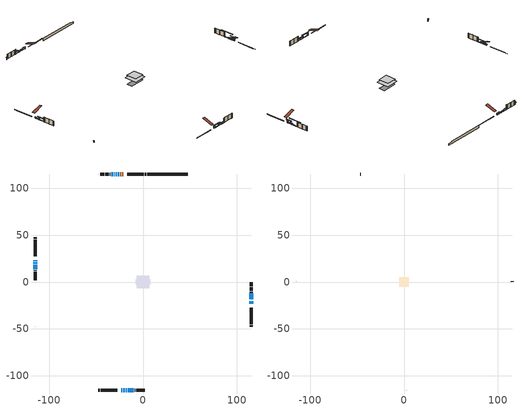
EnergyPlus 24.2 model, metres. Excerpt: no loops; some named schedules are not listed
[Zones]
conditioned space
 floor outside (Floor1 construction): -0.81,-0.81 -0.81,0.81 0.81,0.81 0.81,-0.81 z0.61
 floor outside (Floor2 construction): -1.58,-1.58 -1.58,1.58 1.58,1.58 1.58,-1.58 z0.61
 floor adiabatic (AdiabaticFloorConstruction): -6.49,-6.49 -6.49,6.49 6.49,6.49 6.49,-6.49 z3.05
 floor foundation (Slab1 construction): -7.82,-3 -7.82,3 7.82,3 7.82,-3 z-1.83
 wall outside (RimJoist1 construction): 3.48,115.14 1.92,115.14 / -47.69,-115.14 -46.13,-115.14 / -115.14,47.69 -115.14,46.13 / 115.14,-47.69 115.14,-46.13 z0.61:0.91
 wall outside (RimJoist2 construction): 0.99,115.14 -16.71,115.14 / -45.2,-115.14 -27.5,-115.14 / -115.14,45.2 -115.14,27.5 / 115.14,-45.2 115.14,-27.5 z0.61:0.91
 wall outside (AdiabaticWallConstruction 1): -21.27,115.14 -22.06,115.14 / -22.99,115.14 -24.38,115.14 z0.61:2.64
 wall outside (AdiabaticWallConstruction): 115.14,-22.94 115.14,-22.38 z0.61:2.26; 115.14,-21.45 115.14,-20.59 / -16.52,-115.14 -15.35,-115.14 z0.61:1.47; -22.94,-115.14 -22.02,-115.14 / 115.14,-19.66 115.14,-19.2 / -115.14,18.54 -115.14,18.08 / -14.42,-115.14 -12.21,-115.14 / -11.28,-115.14 -9.86,-115.14 z0.61:2.08; -115.14,22.94 -115.14,22.23 / 115.14,-18.27 115.14,-17.56 / -25.31,115.14 -27.04,115.14 / -27.96,115.14 -29.13,115.14 z0.61:1.58; 115.14,-16.64 115.14,-15.92 z0.61:1.32; -115.14,21.3 -115.14,19.47 z0.61:1.07; -30.06,115.14 -30.7,115.14 z0.61:1.53; -21.1,-115.14 -19.57,-115.14 / -18.64,-115.14 -17.45,-115.14 / -115.14,17.15 -115.14,13.57 / 115.14,-15 115.14,-13.8 / 115.14,-12.87 115.14,-12.13 z0.61:1.02; -31.62,115.14 -33.78,115.14 z0.61:2.62; -47.69,115.15 -47.95,114.89 / -115.15,-47.69 -114.89,-47.95 z0.61:2.39
 wall outside (Wall1 construction): -34.71,115.14 -35.43,115.14 / -8.93,-115.14 -8.21,-115.14 / -115.14,12.64 -115.14,11.92 / 115.14,-11.2 115.14,-10.49 z0.61:5.49
 wall outside (Wall2 construction): -36.36,115.14 -40.48,115.14 / -7.29,-115.14 -3.16,-115.14 / -115.14,11 -115.14,6.87 / 115.14,-9.56 115.14,-5.43 z0.61:5.49
 wall outside (Wall3 construction): -41.41,115.14 -45.42,115.14 / -2.23,-115.14 1.77,-115.14 / -115.14,5.94 -115.14,1.94 / 115.14,-4.5 115.14,-0.5 z0.61:5.49
 wall foundation (FoundationWall1 construction): 4.41,115.14,-1.83 4.41,115.14,0.61 43.37,115.14,0.61 43.37,115.14,-0.16 47.69,115.14,-0.16 47.69,115.14,-1.83
 window (WindowConstruction 16): 115.14,-22.94 115.14,-22.38 z0.61:2.26
 window (WindowConstruction 6): 115.14,-21.45 115.14,-20.59 z0.61:1.47
 window (WindowConstruction 7): -22.94,-115.14 -22.02,-115.14 z0.61:2.08
 window (WindowConstruction 8): 115.14,-19.66 115.14,-19.2 z0.61:2.08
 window (WindowConstruction 9): -115.14,22.94 -115.14,22.23 z0.61:1.58
 window (WindowConstruction 10): 115.14,-18.27 115.14,-17.56 z0.61:1.58
 window (WindowConstruction 11): 115.14,-16.63 115.14,-15.92 z0.61:1.32
 window (WindowConstruction 12): -25.31,115.14 -27.04,115.14 z0.61:1.58
 window (WindowConstruction 13): -27.97,115.14 -29.13,115.14 z0.61:1.58
 window (WindowConstruction 14): -115.14,21.3 -115.14,19.47 z0.61:1.07
 window (WindowConstruction 17): -30.06,115.14 -30.7,115.14 z0.61:1.52
 window (WindowConstruction 15): -115.14,18.54 -115.14,18.08 z0.61:2.08
 window (WindowConstruction 18): -21.09,-115.14 -19.57,-115.14 z0.61:1.02
 window (WindowConstruction 19): -18.64,-115.14 -17.45,-115.14 z0.61:1.02
 window (WindowConstruction 20): -115.14,17.15 -115.14,13.57 z0.61:1.02
 window (WindowConstruction 21): 115.14,-14.99 115.14,-13.8 z0.61:1.02
 window (WindowConstruction 22): 115.14,-12.87 115.14,-12.13 z0.61:1.02
 window (WindowConstruction): -31.62,115.14 -33.78,115.14 z0.61:2.62
 window (WindowConstruction 1): -47.69,115.14 -47.95,114.89 z0.61:2.39
 window (WindowConstruction 2): -115.14,-47.69 -114.89,-47.95 z0.61:2.39
 window (WindowConstruction 3): -16.52,-115.14 -15.35,-115.14 z0.61:1.47
 window (WindowConstruction 4): -14.42,-115.14 -12.21,-115.14 z0.61:2.08
 window (WindowConstruction 5): -11.28,-115.14 -9.86,-115.14 z0.61:2.08
 door (Door): -21.27,115.14 -22.06,115.14 z0.61:2.64
 door (Door 1): -22.99,115.14 -24.38,115.14 z0.61:2.64
 ceiling adiabatic (AdiabaticFloorConstruction): 6.49,-6.49 6.49,6.49 -6.49,6.49 -6.49,-6.49 z3.05
attic - vented
 floor to conditioned space (Floor3 construction Reversed): -5.26,-5.26 -5.26,5.26 5.26,5.26 5.26,-5.26 z5.49
 wall outside (Wall4 construction): -46.35,115.14 -46.77,115.14 / 2.7,-115.14 3.12,-115.14 / -115.14,1.01 -115.14,0.59 / 115.14,0.43 115.14,0.85 z0.61:5.49
 roof outside (Roof1 construction): -20.34,115.14,5.49 -20.34,104.89,8.9 -17.64,104.89,8.9 -17.64,115.14,5.49; -23.87,-115.14,5.49 -23.87,-104.89,8.9 -26.57,-104.89,8.9 -26.57,-115.14,5.49; -115.14,23.87,5.49 -104.89,23.87,8.9 -104.89,26.57,8.9 -115.14,26.57,5.49; 115.14,-23.87,5.49 104.89,-23.87,8.9 104.89,-26.57,8.9 115.14,-26.57,5.49
shading: 115.14,-22.08 115.14,-23.24 115.61,-23.24 115.61,-22.08 z2.56; 115.14,-17.85 115.14,-24.19 115.61,-24.19 115.61,-17.85 z4.21; -21.72,-115.14 -23.24,-115.14 -23.24,-115.61 -21.72,-115.61 z2.38; 115.14,-18.9 115.14,-19.96 115.61,-19.96 115.61,-18.9 z2.38; -115.14,21.93 -115.14,23.24 -115.61,23.24 -115.61,21.93 z1.87; 115.14,-17.26 115.14,-18.57 115.61,-18.57 115.61,-17.26 z1.87; 115.14,-15.62 115.14,-16.93 115.61,-16.93 115.61,-15.62 z1.62; -27.33,115.14 -25.01,115.14 -25.01,115.61 -27.33,115.61 z1.87; -29.43,115.14 -27.67,115.14 -27.67,115.61 -29.43,115.61 z1.87; -115.14,19.17 -115.14,21.6 -115.61,21.6 -115.61,19.17 z1.37; -30.99,115.14 -29.76,115.14 -29.76,116.82 -30.99,116.82 z1.82; -115.14,17.78 -115.14,18.84 -115.61,18.84 -115.61,17.78 z2.38; -16.83,-115.14 -23.83,-115.14 -23.83,-115.61 -16.83,-115.61 z3.76; -14.71,-115.14 -21.38,-115.14 -21.38,-115.61 -14.71,-115.61 z3.76; -115.14,10.83 -115.14,19.89 -115.61,19.89 -115.61,10.83 z3.76; 115.14,-8.31 115.14,-20.48 115.61,-20.48 115.61,-8.31 z6.5; 115.14,-6.64 115.14,-18.36 115.61,-18.36 115.61,-6.64 z6.5; -34.08,115.14 -31.33,115.14 -31.33,115.61 -34.08,115.61 z2.91; -48.16,114.68 -47.48,115.36 -47.81,115.68 -48.48,115.01 z2.69; -114.68,-48.16 -115.36,-47.48 -115.68,-47.81 -115.01,-48.48 z2.69; -15.05,-115.14 -16.82,-115.14 -16.82,-115.61 -15.05,-115.61 z1.77; -11.91,-115.14 -14.72,-115.14 -14.72,-115.61 -11.91,-115.61 z2.38; -9.56,-115.14 -11.58,-115.14 -11.58,-115.61 -9.56,-115.61 z2.38
[Building]
Building 1: Terrain=Suburbs
[Site:Location]
Red Deer Regional AP_AB: Latitude {deg}=52.18; Longitude {deg}=-113.89; Time Zone {hr}=-7; Elevation {m}=905; Keep Site Location Information=Yes
[Site:GroundTemperature:Shallow]
-2.34175, -4.57363, -4.75236, -3.69322, 0.558635, 4.79069, 8.45965, 10.7838, 10.9813, 9.09096, 5.51556, 1.41332
[Site:WaterMainsTemperature]
Calculation Method=Schedule; Temperature Schedule=mains temperature schedule
[Material] Roughness=Rough; Thermal Absorptance=0.9
Name | Thickness {m} | Conductivity {W/m-K} | Density {kg/m3} | Specific Heat {J/kg-K} | Solar Absorptance | Visible Absorptance
asphalt or fiberglass shingles | 0.00635 | 0.162714 | 1121.4 | 1465.45 | 0.4 | 0.4
ceiling loosefill ins | 0.254 | 0.0480833 | 16.02 | 1046.75 | 0.7 | 0.7
ceiling stud and cavity | 0.1397 | 0.120573 | 65.682 | 1177.47 | 0.7 | 0.7
concrete 4.0 in. | 0.1016 | 1.803125 | 2242.8 | 837.4 | 0.7 | 0.7
concrete 8.0 in. | 0.2032 | 1.803125 | 2242.8 | 837.4 | 0.7 | 0.7
door material | 0.04445 | 0.0451087 | 512.64 | 1214.23 | 0.7 | 0.7
exterior vertical ins | 0.0530839 | 0.029427 | 32.04 | 1214.23 | 0.7 | 0.7
floor covering | 0.0127 | 0.0433444 | 54.468 | 1339.84 | 0.6 | 0.6
floor rigid ins | 0.103632 | 0.029427 | 32.04 | 1214.23 | 0.7 | 0.7
floor rigid ins 1; wall rigid ins 1 | 0.512978 | 0.029427 | 32.04 | 1214.23 | 0.7 | 0.7
floor stud and cavity | 0.1397 | 0.12109 | 92.3553 | 1139.71 | 0.7 | 0.7
floor stud and cavity 1 | 0.1397 | 0.373886 | 92.3553 | 1139.71 | 0.7 | 0.7
floor stud and cavity 2 | 0.1397 | 1.75129 | 37.0049 | 1207.88 | 0.7 | 0.7
furniture material conditioned space 1 | 0.1524 | 0.115458 | 640.8 | 1214.23 | 0.6 | 0.6
gypsum board | 0.0127 | 0.160291 | 801 | 837.4 | 0.6 | 0.6
gypsum board 1 | 0.0127 | 0.160291 | 801 | 837.4 | 0.7 | 0.7
osb sheathing 0.5 in. | 0.0127 | 0.115458 | 512.64 | 1214.23 | 0.7 | 0.7
osb sheathing 0.75 in. | 0.01905 | 0.115458 | 512.64 | 1214.23 | 0.7 | 0.7
osb sheathing 2.0 in. | 0.0508 | 0.115458 | 512.64 | 1214.23 | 0.7 | 0.7
rim joist rigid ins; wall rigid ins | 0.051816 | 0.029427 | 32.04 | 1214.23 | 0.7 | 0.7
rim joist stud and cavity | 0.0508 | 0.0508299 | 125.044 | 1163.47 | 0.6 | 0.6
rim joist stud and cavity 1 | 0.0508 | 0.0496917 | 125.044 | 1163.47 | 0.6 | 0.6
slab rigid ins | 0.000517642 | 0.029427 | 32.04 | 1214.23 | 0.7 | 0.7
wall stud and cavity | 0.1397 | 0.256764 | 139.0536 | 1170.24 | 0.7 | 0.7
wall stud and cavity 1 | 0.1397 | 0.174372 | 139.0536 | 1170.24 | 0.7 | 0.7
wall stud and cavity 2 | 0.1397 | 0.175142 | 139.0536 | 1170.24 | 0.7 | 0.7
wall stud and cavity 3 | 0.0889 | 6.9971 | 50.32683 | 1063.81 | 0.6 | 0.6
wall stud and cavity 4 | 0.0889 | 0.380278 | 52.3479 | 1209.89 | 0.7 | 0.7
wall stud and cavity 5 | 0.0889 | 0.391764 | 83.0341 | 1211.67 | 0.7 | 0.7
wood siding | 0.0254 | 0.102417 | 544.68 | 1172.36 | 0.4 | 0.4
wood siding 1 | 0.00254 | 0.102417 | 544.68 | 1172.36 | 0.4 | 0.4
wood siding 2; wood siding 3; wood siding 4 | 0.0254 | 0.102417 | 544.68 | 1172.36 | 0.7 | 0.7
[WindowMaterial:SimpleGlazingSystem]
Name | U-Factor {W/m2-K} | Solar Heat Gain Coefficient
WindowMaterial | 2.79244 | 0.7
WindowMaterial 1 | 2.748152 | 0.57
WindowMaterial 10 | 2.76008 | 0.6
WindowMaterial 11 | 2.76632 | 0.62
WindowMaterial 12 | 2.76008 | 0.61
WindowMaterial 13 | 2.75837 | 0.44
WindowMaterial 14 | 2.75383 | 0.42
WindowMaterial 15 | 2.7402 | 0.37
WindowMaterial 2 | 2.77995 | 0.57
WindowMaterial 3 | 2.79414 | 0.65
WindowMaterial 4 | 2.779381 | 0.56
WindowMaterial 5 | 2.77484 | 0.54
WindowMaterial 6 | 2.75724 | 0.6
WindowMaterial 7 | 2.76462 | 0.62
WindowMaterial 8 | 2.78619 | 0.6
WindowMaterial 9 | 2.78165 | 0.58
[Construction]
AdiabaticFloorConstruction: floor stud and cavity 2, floor rigid ins 1, osb sheathing 0.75 in., floor covering
AdiabaticWallConstruction: wood siding 3, wall rigid ins 1, wall stud and cavity 4, gypsum board
AdiabaticWallConstruction 1: wood siding 4, wall rigid ins 1, wall stud and cavity 4, gypsum board
Door; Door 1: door material
Floor1 construction: floor stud and cavity, floor rigid ins, osb sheathing 0.75 in., floor covering
Floor2 construction: floor stud and cavity 1, osb sheathing 0.75 in., floor covering
Floor3 construction Reversed: gypsum board, ceiling stud and cavity, ceiling loosefill ins
FoundationWall1 construction: concrete 8.0 in., gypsum board 1
furniture construction conditioned space 1: furniture material conditioned space 1
PartitionWallConstruction: gypsum board, wall stud and cavity 5, gypsum board
RimJoist1 construction: wood siding 2, rim joist rigid ins, osb sheathing 2.0 in., rim joist stud and cavity
RimJoist2 construction: wood siding 2, rim joist rigid ins, osb sheathing 2.0 in., rim joist stud and cavity 1
Roof1 construction: asphalt or fiberglass shingles
Slab1 construction: slab rigid ins, concrete 4.0 in.
Wall1 construction: wood siding, wall rigid ins, osb sheathing 0.5 in., wall stud and cavity, gypsum board
Wall2 construction: wood siding, wall rigid ins, osb sheathing 0.5 in., wall stud and cavity 1, gypsum board
Wall3 construction: wood siding, wall rigid ins, osb sheathing 0.5 in., wall stud and cavity 2, gypsum board
Wall4 construction: wood siding 1, wall stud and cavity 3
WindowConstruction: WindowMaterial
WindowConstruction 1; WindowConstruction 2: WindowMaterial 1
WindowConstruction 10; WindowConstruction 9: WindowMaterial 7
WindowConstruction 11; WindowConstruction 15; WindowConstruction 7; WindowConstruction 8: WindowMaterial 6
WindowConstruction 12: WindowMaterial 8
WindowConstruction 13: WindowMaterial 9
WindowConstruction 14: WindowMaterial 10
WindowConstruction 16: WindowMaterial 11
WindowConstruction 17: WindowMaterial 12
WindowConstruction 18: WindowMaterial 13
WindowConstruction 19; WindowConstruction 20; WindowConstruction 21: WindowMaterial 14
WindowConstruction 22: WindowMaterial 15
WindowConstruction 3: WindowMaterial 2
WindowConstruction 4: WindowMaterial 3
WindowConstruction 5: WindowMaterial 4
WindowConstruction 6: WindowMaterial 5
[Zone] Multiplier=1; Part of Total Floor Area=Yes
Name | Volume {m3}
attic - vented | 61.4943
conditioned space | 700.2
[Space]
Name | Zone | Volume {m3}
attic - vented 1 | attic - vented | 61.4943
conditioned space 1 | conditioned space | 700.2
[ZoneInfiltration:EffectiveLeakageArea]
infil attic - vented 1: Zone or Space=attic - vented 1; Schedule=Always On Discrete; Effective Air Leakage Area {cm2}=3970.03; Stack Coefficient=0.000576803; Wind Coefficient=1.62268e-05
[ZoneMixing]
whole house fan mix: Zone or Space=attic - vented; Schedule=Always On Continuous; Design Flow Rate Calculation Method=Flow/Zone; Design Flow Rate {m3/s}=0; Source Zone or Space=conditioned space
[SurfaceProperty:ExposedFoundationPerimeter]
Slab1: Exposed Perimeter Calculation Method=TotalExposedPerimeter; Total Exposed Perimeter {m}=43.282
[InternalMass] Zone or ZoneList=conditioned space; Space or SpaceList=conditioned space 1
Name | Construction | Surface Area {m2}
furniture mass conditioned space 1 | furniture construction conditioned space 1 | 110.052
partition wall mass | PartitionWallConstruction | 275.13
[Lights]
interior lighting: Zone or ZoneList or Space or SpaceList=conditioned space 1; Schedule=interior lighting schedule; Design Level Calculation Method=LightingLevel; Lighting Level {W}=343.2; Return Air Fraction=0; Fraction Radiant=0.6; Fraction Visible=0.2; Fraction Replaceable=1
[People]
occupants: Zone or ZoneList or Space or SpaceList=conditioned space 1; Number of People Schedule=occupants schedule; Number of People Calculation Method=People; Number of People=3; Fraction Radiant=0.314171; Sensible Heat Fraction=0.56303; Activity Level Schedule=occupants activity schedule; Carbon Dioxide Generation Rate {m3/s-W}=0; Enable ASHRAE 55 Comfort Warnings=No; Mean Radiant Temperature Calculation Type=EnclosureAveraged
[ElectricEquipment] Zone or ZoneList or Space or SpaceList=conditioned space 1; Design Level Calculation Method=EquipmentLevel
Name | Schedule | Design Level {W} | Fraction Latent | Fraction Radiant | Fraction Lost
clothes dryer | clothes dryer schedule | 140.772 | 0.015 | 0.081 | 0.85
clothes washer | clothes washer schedule | 32.1985 | 0.03 | 0.162 | 0.7
cooking range | cooking range schedule | 215.147 | 0.08 | 0.432 | 0.2
dishwasher | dishwasher schedule | 66.8632 | 0.3 | 0.18 | 0.4
fridge | fridge schedule | 72.9452 | 0 | 0.6 | 0
mech vent house fan | mech vent house fan schedule | 0 | 0 | 0 | 1
mech vent house fan cfis | mech vent house fan cfis schedule | 0 | 0 | 0 | 0
misc plug loads | misc plug loads schedule | 494.7 | 0.045 | 0.513 | 0.1
whole house fan | Always On Discrete | 0 | 0 | 0 | 1
[OtherEquipment] Zone or ZoneList or Space or SpaceList=conditioned space 1; Design Level Calculation Method=EquipmentLevel
Name | Fuel Type | Schedule | Design Level {W} | Fraction Latent | Fraction Radiant | Fraction Lost
clothes dryer 1 | Electricity | clothes dryer schedule | 0 | 0.015 | 0.081 | 0.85
cooking range 1 | Electricity | cooking range schedule | 0 | 0.08 | 0.432 | 0.2
general water use latent | None | general water use schedule | 62.594 | 1 | 0 | 0
general water use sensible | None | general water use schedule | -61.6891 | 0 | 0.6 | 0
mech vent house fan latent load | None | Always On Discrete | 0 | 1 | 0 | 0
mech vent house fan sensible load | None | Always On Discrete | 0 | 0 | 0 | 0
water heater energy adjustment1 | NaturalGas | Always On Discrete | 0.01 | 0 | 0 | 1
[ZoneInfiltration:DesignFlowRate] Zone or ZoneList or Space or SpaceList=conditioned space 1; Schedule=Always On Discrete; Design Flow Rate Calculation Method=Flow/Zone; Design Flow Rate {m3/s}=0
infil flow; natural vent flow; whole house fan flow
[Foundation:Kiva]
Foundation Kiva 1: Initial Indoor Air Temperature {C}=18; Wall Height Above Grade {m}=0.609996; Wall Depth Below Slab {m}=0.2032; Custom Block Material Name 1=exterior vertical ins; Custom Block Depth 1 {m}=2.43998; Custom Block X Position 1 {m}=0.2159; Custom Block Z Position 1 {m}=0
[Foundation:Kiva:Settings]
Soil Conductivity {W/m-K}=0.849921; Soil Density {kg/m3}=1842.3; Soil Specific Heat {J/kg-K}=418.7; Ground Solar Absorptivity=0.9; Ground Thermal Absorptivity=0.9; Ground Surface Roughness {m}=0.03; Far-Field Width {m}=40; Deep-Ground Boundary Condition=ZeroFlux; Deep-Ground Depth {m}=40; Minimum Cell Dimension {m}=0.2; Maximum Cell Growth Coefficient=3; Simulation Timestep=Timestep
[Exterior:Lights]
exterior lighting: Schedule=exterior lighting schedule; Design Level {W}=75.6
[Schedule:Constant]
Name | Hourly Value
Always On Continuous; mech vent house fan schedule; mech vent house fan cfis schedule; Always On Discrete | 1
occupants activity schedule | 117.228
fridge schedule | 0
[Schedule:Week:Daily]
interior lighting schedule Week Rule - Jan1-Jan27: interior lighting schedule day, interior lighting schedule day, interior lighting schedule day, interior lighting schedule day, interior lighting schedule day, interior lighting schedule day, interior lighting schedule day, interior lighting schedule default day, interior lighting schedule default day, interior lighting schedule default day, interior lighting schedule default day, interior lighting schedule default day
interior lighting schedule Week Rule - Jan28-Feb3: interior lighting schedule day, interior lighting schedule day, interior lighting schedule day, interior lighting schedule day, interior lighting schedule day 1, interior lighting schedule day 1, interior lighting schedule day 1, interior lighting schedule default day, interior lighting schedule default day, interior lighting schedule default day, interior lighting schedule default day, interior lighting schedule default day
interior lighting schedule Week Rule - Feb4-Feb24: interior lighting schedule day 1, interior lighting schedule day 1, interior lighting schedule day 1, interior lighting schedule day 1, interior lighting schedule day 1, interior lighting schedule day 1, interior lighting schedule day 1, interior lighting schedule default day, interior lighting schedule default day, interior lighting schedule default day, interior lighting schedule default day, interior lighting schedule default day
interior lighting schedule Week Rule - Feb25-Mar3: interior lighting schedule day 1, interior lighting schedule day 1, interior lighting schedule day 1, interior lighting schedule day 1, interior lighting schedule day 2, interior lighting schedule day 2, interior lighting schedule day 2, interior lighting schedule default day, interior lighting schedule default day, interior lighting schedule default day, interior lighting schedule default day, interior lighting schedule default day
interior lighting schedule Week Rule - Mar4-Mar31: interior lighting schedule day 2, interior lighting schedule day 2, interior lighting schedule day 2, interior lighting schedule day 2, interior lighting schedule day 2, interior lighting schedule day 2, interior lighting schedule day 2, interior lighting schedule default day, interior lighting schedule default day, interior lighting schedule default day, interior lighting schedule default day, interior lighting schedule default day
interior lighting schedule Week Rule - Apr1-Apr28: interior lighting schedule day 3, interior lighting schedule day 3, interior lighting schedule day 3, interior lighting schedule day 3, interior lighting schedule day 3, interior lighting schedule day 3, interior lighting schedule day 3, interior lighting schedule default day, interior lighting schedule default day, interior lighting schedule default day, interior lighting schedule default day, interior lighting schedule default day
interior lighting schedule Week Rule - Apr29-May5: interior lighting schedule day 3, interior lighting schedule day 3, interior lighting schedule day 4, interior lighting schedule day 4, interior lighting schedule day 4, interior lighting schedule day 4, interior lighting schedule day 4, interior lighting schedule default day, interior lighting schedule default day, interior lighting schedule default day, interior lighting schedule default day, interior lighting schedule default day
interior lighting schedule Week Rule - May6-May26: interior lighting schedule day 4, interior lighting schedule day 4, interior lighting schedule day 4, interior lighting schedule day 4, interior lighting schedule day 4, interior lighting schedule day 4, interior lighting schedule day 4, interior lighting schedule default day, interior lighting schedule default day, interior lighting schedule default day, interior lighting schedule default day, interior lighting schedule default day
interior lighting schedule Week Rule - May27-Jun2: interior lighting schedule day 4, interior lighting schedule day 4, interior lighting schedule day 4, interior lighting schedule day 4, interior lighting schedule day 4, interior lighting schedule day 5, interior lighting schedule day 5, interior lighting schedule default day, interior lighting schedule default day, interior lighting schedule default day, interior lighting schedule default day, interior lighting schedule default day
interior lighting schedule Week Rule - Jun3-Jun30: interior lighting schedule day 5, interior lighting schedule day 5, interior lighting schedule day 5, interior lighting schedule day 5, interior lighting schedule day 5, interior lighting schedule day 5, interior lighting schedule day 5, interior lighting schedule default day, interior lighting schedule default day, interior lighting schedule default day, interior lighting schedule default day, interior lighting schedule default day
interior lighting schedule Week Rule - Jul1-Jul28: interior lighting schedule day 6, interior lighting schedule day 6, interior lighting schedule day 6, interior lighting schedule day 6, interior lighting schedule day 6, interior lighting schedule day 6, interior lighting schedule day 6, interior lighting schedule default day, interior lighting schedule default day, interior lighting schedule default day, interior lighting schedule default day, interior lighting schedule default day
interior lighting schedule Week Rule - Jul29-Aug4: interior lighting schedule day 6, interior lighting schedule day 6, interior lighting schedule day 6, interior lighting schedule day 7, interior lighting schedule day 7, interior lighting schedule day 7, interior lighting schedule day 7, interior lighting schedule default day, interior lighting schedule default day, interior lighting schedule default day, interior lighting schedule default day, interior lighting schedule default day
interior lighting schedule Week Rule - Aug5-Aug25: interior lighting schedule day 7, interior lighting schedule day 7, interior lighting schedule day 7, interior lighting schedule day 7, interior lighting schedule day 7, interior lighting schedule day 7, interior lighting schedule day 7, interior lighting schedule default day, interior lighting schedule default day, interior lighting schedule default day, interior lighting schedule default day, interior lighting schedule default day
interior lighting schedule Week Rule - Aug26-Sep1: interior lighting schedule day 7, interior lighting schedule day 7, interior lighting schedule day 7, interior lighting schedule day 7, interior lighting schedule day 7, interior lighting schedule day 7, interior lighting schedule day 8, interior lighting schedule default day, interior lighting schedule default day, interior lighting schedule default day, interior lighting schedule default day, interior lighting schedule default day
interior lighting schedule Week Rule - Sep2-Sep29: interior lighting schedule day 8, interior lighting schedule day 8, interior lighting schedule day 8, interior lighting schedule day 8, interior lighting schedule day 8, interior lighting schedule day 8, interior lighting schedule day 8, interior lighting schedule default day, interior lighting schedule default day, interior lighting schedule default day, interior lighting schedule default day, interior lighting schedule default day
interior lighting schedule Week Rule - Sep30-Oct6: interior lighting schedule day 8, interior lighting schedule day 9, interior lighting schedule day 9, interior lighting schedule day 9, interior lighting schedule day 9, interior lighting schedule day 9, interior lighting schedule day 9, interior lighting schedule default day, interior lighting schedule default day, interior lighting schedule default day, interior lighting schedule default day, interior lighting schedule default day
interior lighting schedule Week Rule - Oct7-Oct27: interior lighting schedule day 9, interior lighting schedule day 9, interior lighting schedule day 9, interior lighting schedule day 9, interior lighting schedule day 9, interior lighting schedule day 9, interior lighting schedule day 9, interior lighting schedule default day, interior lighting schedule default day, interior lighting schedule default day, interior lighting schedule default day, interior lighting schedule default day
interior lighting schedule Week Rule - Oct28-Nov3: interior lighting schedule day 9, interior lighting schedule day 9, interior lighting schedule day 9, interior lighting schedule day 9, interior lighting schedule day 10, interior lighting schedule day 10, interior lighting schedule day 10, interior lighting schedule default day, interior lighting schedule default day, interior lighting schedule default day, interior lighting schedule default day, interior lighting schedule default day
interior lighting schedule Week Rule - Nov4-Nov24: interior lighting schedule day 10, interior lighting schedule day 10, interior lighting schedule day 10, interior lighting schedule day 10, interior lighting schedule day 10, interior lighting schedule day 10, interior lighting schedule day 10, interior lighting schedule default day, interior lighting schedule default day, interior lighting schedule default day, interior lighting schedule default day, interior lighting schedule default day
interior lighting schedule Week Rule - Nov25-Dec1: interior lighting schedule day 10, interior lighting schedule day 10, interior lighting schedule day 10, interior lighting schedule day 10, interior lighting schedule day 10, interior lighting schedule day 10, interior lighting schedule day 11, interior lighting schedule default day, interior lighting schedule default day, interior lighting schedule default day, interior lighting schedule default day, interior lighting schedule default day
interior lighting schedule Week Rule - Dec2-Dec31: interior lighting schedule day 11, interior lighting schedule day 11, interior lighting schedule day 11, interior lighting schedule day 11, interior lighting schedule day 11, interior lighting schedule day 11, interior lighting schedule day 11, interior lighting schedule default day, interior lighting schedule default day, interior lighting schedule default day, interior lighting schedule default day, interior lighting schedule default day
occupants schedule Week Rule - Jan1-Dec31: occupants schedule day, occupants schedule day, occupants schedule day, occupants schedule day, occupants schedule day, occupants schedule day, occupants schedule day, occupants schedule default day, occupants schedule default day, occupants schedule default day, occupants schedule default day, occupants schedule default day
clothes dryer schedule Week Rule - Jan1-Dec31: clothes dryer schedule day, clothes dryer schedule day, clothes dryer schedule day, clothes dryer schedule day, clothes dryer schedule day, clothes dryer schedule day, clothes dryer schedule day, clothes dryer schedule default day, clothes dryer schedule default day, clothes dryer schedule default day, clothes dryer schedule default day, clothes dryer schedule default day
clothes washer schedule Week Rule - Jan1-Dec31: clothes washer schedule day, clothes washer schedule day, clothes washer schedule day, clothes washer schedule day, clothes washer schedule day, clothes washer schedule day, clothes washer schedule day, clothes washer schedule default day, clothes washer schedule default day, clothes washer schedule default day, clothes washer schedule default day, clothes washer schedule default day
cooking range schedule Week Rule - Jan1-Dec31: cooking range schedule day, cooking range schedule day, cooking range schedule day, cooking range schedule day, cooking range schedule day, cooking range schedule day, cooking range schedule day, cooking range schedule default day, cooking range schedule default day, cooking range schedule default day, cooking range schedule default day, cooking range schedule default day
dishwasher schedule Week Rule - Jan1-Dec31: dishwasher schedule day, dishwasher schedule day, dishwasher schedule day, dishwasher schedule day, dishwasher schedule day, dishwasher schedule day, dishwasher schedule day, dishwasher schedule default day, dishwasher schedule default day, dishwasher schedule default day, dishwasher schedule default day, dishwasher schedule default day
misc plug loads schedule Week Rule - Jan1-Dec31: misc plug loads schedule day, misc plug loads schedule day, misc plug loads schedule day, misc plug loads schedule day, misc plug loads schedule day, misc plug loads schedule day, misc plug loads schedule day, misc plug loads schedule default day, misc plug loads schedule default day, misc plug loads schedule default day, misc plug loads schedule default day, misc plug loads schedule default day
general water use schedule Week Rule - Jan1-Dec31: general water use schedule day, general water use schedule day, general water use schedule day, general water use schedule day, general water use schedule day, general water use schedule day, general water use schedule day, general water use schedule default day, general water use schedule default day, general water use schedule default day, general water use schedule default day, general water use schedule default day
exterior lighting schedule Week Rule - Jan1-Jan27: exterior lighting schedule day, exterior lighting schedule day, exterior lighting schedule day, exterior lighting schedule day, exterior lighting schedule day, exterior lighting schedule day, exterior lighting schedule day, exterior lighting schedule default day, exterior lighting schedule default day, exterior lighting schedule default day, exterior lighting schedule default day, exterior lighting schedule default day
exterior lighting schedule Week Rule - Jan28-Feb3: exterior lighting schedule day, exterior lighting schedule day, exterior lighting schedule day, exterior lighting schedule day, exterior lighting schedule day 1, exterior lighting schedule day 1, exterior lighting schedule day 1, exterior lighting schedule default day, exterior lighting schedule default day, exterior lighting schedule default day, exterior lighting schedule default day, exterior lighting schedule default day
exterior lighting schedule Week Rule - Feb4-Feb24: exterior lighting schedule day 1, exterior lighting schedule day 1, exterior lighting schedule day 1, exterior lighting schedule day 1, exterior lighting schedule day 1, exterior lighting schedule day 1, exterior lighting schedule day 1, exterior lighting schedule default day, exterior lighting schedule default day, exterior lighting schedule default day, exterior lighting schedule default day, exterior lighting schedule default day
exterior lighting schedule Week Rule - Feb25-Mar3: exterior lighting schedule day 1, exterior lighting schedule day 1, exterior lighting schedule day 1, exterior lighting schedule day 1, exterior lighting schedule day 2, exterior lighting schedule day 2, exterior lighting schedule day 2, exterior lighting schedule default day, exterior lighting schedule default day, exterior lighting schedule default day, exterior lighting schedule default day, exterior lighting schedule default day
exterior lighting schedule Week Rule - Mar4-Mar31: exterior lighting schedule day 2, exterior lighting schedule day 2, exterior lighting schedule day 2, exterior lighting schedule day 2, exterior lighting schedule day 2, exterior lighting schedule day 2, exterior lighting schedule day 2, exterior lighting schedule default day, exterior lighting schedule default day, exterior lighting schedule default day, exterior lighting schedule default day, exterior lighting schedule default day
exterior lighting schedule Week Rule - Apr1-Apr28: exterior lighting schedule day 3, exterior lighting schedule day 3, exterior lighting schedule day 3, exterior lighting schedule day 3, exterior lighting schedule day 3, exterior lighting schedule day 3, exterior lighting schedule day 3, exterior lighting schedule default day, exterior lighting schedule default day, exterior lighting schedule default day, exterior lighting schedule default day, exterior lighting schedule default day
exterior lighting schedule Week Rule - Apr29-May5: exterior lighting schedule day 3, exterior lighting schedule day 3, exterior lighting schedule day 4, exterior lighting schedule day 4, exterior lighting schedule day 4, exterior lighting schedule day 4, exterior lighting schedule day 4, exterior lighting schedule default day, exterior lighting schedule default day, exterior lighting schedule default day, exterior lighting schedule default day, exterior lighting schedule default day
exterior lighting schedule Week Rule - May6-May26: exterior lighting schedule day 4, exterior lighting schedule day 4, exterior lighting schedule day 4, exterior lighting schedule day 4, exterior lighting schedule day 4, exterior lighting schedule day 4, exterior lighting schedule day 4, exterior lighting schedule default day, exterior lighting schedule default day, exterior lighting schedule default day, exterior lighting schedule default day, exterior lighting schedule default day
exterior lighting schedule Week Rule - May27-Jun2: exterior lighting schedule day 4, exterior lighting schedule day 4, exterior lighting schedule day 4, exterior lighting schedule day 4, exterior lighting schedule day 4, exterior lighting schedule day 5, exterior lighting schedule day 5, exterior lighting schedule default day, exterior lighting schedule default day, exterior lighting schedule default day, exterior lighting schedule default day, exterior lighting schedule default day
exterior lighting schedule Week Rule - Jun3-Jun30: exterior lighting schedule day 5, exterior lighting schedule day 5, exterior lighting schedule day 5, exterior lighting schedule day 5, exterior lighting schedule day 5, exterior lighting schedule day 5, exterior lighting schedule day 5, exterior lighting schedule default day, exterior lighting schedule default day, exterior lighting schedule default day, exterior lighting schedule default day, exterior lighting schedule default day
[Schedule:Year]
interior lighting schedule: interior lighting schedule Week Rule - Jan1-Jan27, 1, 1, 1, 27, interior lighting schedule Week Rule - Jan28-Feb3, 1, 28, 2, 3, interior lighting schedule Week Rule - Feb4-Feb24, 2, 4, 2, 24, interior lighting schedule Week Rule - Feb25-Mar3, 2, 25, 3, 3, interior lighting schedule Week Rule - Mar4-Mar31, 3, 4, 3, 31, interior lighting schedule Week Rule - Apr1-Apr28, 4, 1, 4, 28, interior lighting schedule Week Rule - Apr29-May5, 4, 29, 5, 5, interior lighting schedule Week Rule - May6-May26, 5, 6, 5, 26, interior lighting schedule Week Rule - May27-Jun2, 5, 27, 6, 2, interior lighting schedule Week Rule - Jun3-Jun30, 6, 3, 6, 30, interior lighting schedule Week Rule - Jul1-Jul28, 7, 1, 7, 28, interior lighting schedule Week Rule - Jul29-Aug4, 7, 29, 8, 4, interior lighting schedule Week Rule - Aug5-Aug25, 8, 5, 8, 25, interior lighting schedule Week Rule - Aug26-Sep1, 8, 26, 9, 1, interior lighting schedule Week Rule - Sep2-Sep29, 9, 2, 9, 29, interior lighting schedule Week Rule - Sep30-Oct6, 9, 30, 10, 6, interior lighting schedule Week Rule - Oct7-Oct27, 10, 7, 10, 27, interior lighting schedule Week Rule - Oct28-Nov3, 10, 28, 11, 3, interior lighting schedule Week Rule - Nov4-Nov24, 11, 4, 11, 24, interior lighting schedule Week Rule - Nov25-Dec1, 11, 25, 12, 1, interior lighting schedule Week Rule - Dec2-Dec31, 12, 2, 12, 31
occupants schedule: occupants schedule Week Rule - Jan1-Dec31, 1, 1, 12, 31
clothes dryer schedule: clothes dryer schedule Week Rule - Jan1-Dec31, 1, 1, 12, 31
clothes washer schedule: clothes washer schedule Week Rule - Jan1-Dec31, 1, 1, 12, 31
cooking range schedule: cooking range schedule Week Rule - Jan1-Dec31, 1, 1, 12, 31
dishwasher schedule: dishwasher schedule Week Rule - Jan1-Dec31, 1, 1, 12, 31
misc plug loads schedule: misc plug loads schedule Week Rule - Jan1-Dec31, 1, 1, 12, 31
general water use schedule: general water use schedule Week Rule - Jan1-Dec31, 1, 1, 12, 31
exterior lighting schedule: exterior lighting schedule Week Rule - Jan1-Jan27, 1, 1, 1, 27, exterior lighting schedule Week Rule - Jan28-Feb3, 1, 28, 2, 3, exterior lighting schedule Week Rule - Feb4-Feb24, 2, 4, 2, 24, exterior lighting schedule Week Rule - Feb25-Mar3, 2, 25, 3, 3, exterior lighting schedule Week Rule - Mar4-Mar31, 3, 4, 3, 31, exterior lighting schedule Week Rule - Apr1-Apr28, 4, 1, 4, 28, exterior lighting schedule Week Rule - Apr29-May5, 4, 29, 5, 5, exterior lighting schedule Week Rule - May6-May26, 5, 6, 5, 26, exterior lighting schedule Week Rule - May27-Jun2, 5, 27, 6, 2, exterior lighting schedule Week Rule - Jun3-Jun30, 6, 3, 6, 30, exterior lighting schedule Week Rule - Jul1-Jul28, 7, 1, 7, 28, exterior lighting schedule Week Rule - Jul29-Aug4, 7, 29, 8, 4, exterior lighting schedule Week Rule - Aug5-Aug25, 8, 5, 8, 25, exterior lighting schedule Week Rule - Aug26-Sep1, 8, 26, 9, 1, exterior lighting schedule Week Rule - Sep2-Sep29, 9, 2, 9, 29, exterior lighting schedule Week Rule - Sep30-Oct6, 9, 30, 10, 6, exterior lighting schedule Week Rule - Oct7-Oct27, 10, 7, 10, 27, exterior lighting schedule Week Rule - Oct28-Nov3, 10, 28, 11, 3, exterior lighting schedule Week Rule - Nov4-Nov24, 11, 4, 11, 24, exterior lighting schedule Week Rule - Nov25-Dec1, 11, 25, 12, 1, exterior lighting schedule Week Rule - Dec2-Dec31, 12, 2, 12, 31
[Schedule:Compact]
mains temperature schedule: Through: 01/01, For: AllDays, Until: 24:00, 3.49111, Through: 01/02, For: AllDays, Until: 24:00, 3.42333, Through: 01/03, For: AllDays, Until: 24:00, 3.35611, Through: 01/04, For: AllDays, Until: 24:00, 3.28944, Through: 01/05, For: AllDays, Until: 24:00, 3.22444, Through: 01/06, For: AllDays, Until: 24:00, 3.16, Through: 01/07, For: AllDays, Until: 24:00, 3.09611, Through: 01/08, For: AllDays, Until: 24:00, 3.03333, Through: 01/09, For: AllDays, Until: 24:00, 2.97167, Through: 01/10, For: AllDays, Until: 24:00, 2.91111, Through: 01/11, For: AllDays, Until: 24:00, 2.85167, Through: 01/12, For: AllDays, Until: 24:00, 2.79278, Through: 01/13, For: AllDays, Until: 24:00, 2.735, Through: 01/14, For: AllDays, Until: 24:00, 2.67833, Through: 01/15, For: AllDays, Until: 24:00, 2.62278, Through: 01/16, For: AllDays, Until: 24:00, 2.56833, Through: 01/17, For: AllDays, Until: 24:00, 2.515, Through: 01/18, For: AllDays, Until: 24:00, 2.46278, Through: 01/19, For: AllDays, Until: 24:00, 2.41167, Through: 01/20, For: AllDays, Until: 24:00, 2.36167, Through: 01/21, For: AllDays, Until: 24:00, 2.31333, Through: 01/22, For: AllDays, Until: 24:00, 2.26556, Through: 01/23, For: AllDays, Until: 24:00, 2.21889, Through: 01/24, For: AllDays, Until: 24:00, 2.17389, Through: 01/25, For: AllDays, Until: 24:00, 2.13, Through: 01/26, For: AllDays, Until: 24:00, 2.08722, Through: 01/27, For: AllDays, Until: 24:00, 2.04556, Through: 01/28, For: AllDays, Until: 24:00, 2.00556, Through: 01/29, For: AllDays, Until: 24:00, 1.96611, Through: 01/30, For: AllDays, Until: 24:00, 1.92833, Through: 01/31, For: AllDays, Until: 24:00, 1.89222, Through: 02/01, For: AllDays, Until: 24:00, 1.85722, Through: 02/02, For: AllDays, Until: 24:00, 1.82333, Through: 02/03, For: AllDays, Until: 24:00, 1.79056, Through: 02/04, For: AllDays, Until: 24:00, 1.75944, Through: 02/05, For: AllDays, Until: 24:00, 1.73, Through: 02/06, For: AllDays, Until: 24:00, 1.70111, Through: 02/07, For: AllDays, Until: 24:00, 1.67389, Through: 02/08, For: AllDays, Until: 24:00, 1.64833, Through: 02/09, For: AllDays, Until: 24:00, 1.62389, Through: 02/10, For: AllDays, Until: 24:00, 1.60111, Through: 02/11, For: AllDays, Until: 24:00, 1.57944, Through: 02/12, For: AllDays, Until: 24:00, 1.55944, Through: 02/13, For: AllDays, Until: 24:00, 1.54056, Through: 02/14, For: AllDays, Until: 24:00, 1.52278, Through: 02/15, For: AllDays, Until: 24:00, 1.50667, Through: 02/16, For: AllDays, Until: 24:00, 1.49222, Through: 02/17, For: AllDays, Until: 24:00, 1.47944, Through: 02/18, For: AllDays, Until: 24:00, 1.46722, Through: 02/19, For: AllDays, Until: 24:00, 1.45722, Through: 02/20, For: AllDays, Until: 24:00, 1.44833, Through: 02/21, For: AllDays, Until: 24:00, 1.44056, Through: 02/22, For: AllDays, Until: 24:00, 1.435, Through: 02/23, For: AllDays, Until: 24:00, 1.43, Through: 02/24, For: AllDays, Until: 24:00, 1.42722, Through: 02/25, For: AllDays, Until: 24:00, 1.42556, Through: 02/26, For: AllDays, Until: 24:00, 1.425, Through: 02/27, For: AllDays, Until: 24:00, 1.42611, Through: 02/28, For: AllDays, Until: 24:00, 1.42889, Through: 03/01, For: AllDays, Until: 24:00, 1.43278, Through: 03/02, For: AllDays, Until: 24:00, 1.43833, Through: 03/03, For: AllDays, Until: 24:00, 1.44556, Through: 03/04, For: AllDays, Until: 24:00, 1.45389, Through: 03/05, For: AllDays, Until: 24:00, 1.46333, Through: 03/06, For: AllDays, Until: 24:00, 1.47444, Through: 03/07, For: AllDays, Until: 24:00, 1.48722, Through: 03/08, For: AllDays, Until: 24:00, 1.50111, Through: 03/09, For: AllDays, Until: 24:00, 1.51667, Through: 03/10, For: AllDays, Until: 24:00, 1.53389, Through: 03/11, For: AllDays, Until: 24:00, 1.55222, Through: 03/12, For: AllDays, Until: 24:00, 1.57167, Through: 03/13, For: AllDays, Until: 24:00, 1.59278, Through: 03/14, For: AllDays, Until: 24:00, 1.61556, Through: 03/15, For: AllDays, Until: 24:00, 1.63944, Through: 03/16, For: AllDays, Until: 24:00, 1.66444, Through: 03/17, For: AllDays, Until: 24:00, 1.69111, Through: 03/18, For: AllDays, Until: 24:00, 1.71889, Through: 03/19, For: AllDays, Until: 24:00, 1.74833, Through: 03/20, For: AllDays, Until: 24:00, 1.77889, Through: 03/21, For: AllDays, Until: 24:00, 1.81111, Through: 03/22, For: AllDays, Until: 24:00, 1.84444, Through: 03/23, For: AllDays, Until: 24:00, 1.87889, Through: 03/24, For: AllDays, Until: 24:00, 1.915, Through: 03/25, For: AllDays, Until: 24:00, 1.95222, Through: 03/26, For: AllDays, Until: 24:00, 1.99056, Through: 03/27, For: AllDays, Until: 24:00, 2.03056, Through: 03/28, For: AllDays, Until: 24:00, 2.07167, Through: 03/29, For: AllDays, Until: 24:00, 2.11389, Through: 03/30, For: AllDays, Until: 24:00, 2.15722, Through: 03/31, For: AllDays, Until: 24:00, 2.20222, Through: 04/01, For: AllDays, Until: 24:00, 2.24833, Through: 04/02, For: AllDays, Until: 24:00, 2.29556, Through: 04/03, For: AllDays, Until: 24:00, 2.34389, Through: 04/04, For: AllDays, Until: 24:00, 2.39333, Through: 04/05, For: AllDays, Until: 24:00, 2.44389, Through: 04/06, For: AllDays, Until: 24:00, 2.49556, Through: 04/07, For: AllDays, Until: 24:00, 2.54889, Through: 04/08, For: AllDays, Until: 24:00, 2.60278, Through: 04/09, For: AllDays, Until: 24:00, 2.65778, Through: 04/10, For: AllDays, Until: 24:00, 2.71389, Through: 04/11, For: AllDays, Until: 24:00, 2.77111, Through: 04/12, For: AllDays, Until: 24:00, 2.82944, Through: 04/13, For: AllDays, Until: 24:00, 2.88889, Through: 04/14, For: AllDays, Until: 24:00, 2.94944, Through: 04/15, For: AllDays, Until: 24:00, 3.01056, Through: 04/16, For: AllDays, Until: 24:00, 3.07278, Through: 04/17, For: AllDays, Until: 24:00, 3.13611, Through: 04/18, For: AllDays, Until: 24:00, 3.2, Through: 04/19, For: AllDays, Until: 24:00, 3.26556, Through: 04/20, For: AllDays, Until: 24:00, 3.33111, Through: 04/21, For: AllDays, Until: 24:00, 3.39833, Through: 04/22, For: AllDays, Until: 24:00, 3.46611, Through: 04/23, For: AllDays, Until: 24:00, 3.53444, Through: 04/24, For: AllDays, Until: 24:00, 3.60389, Through: 04/25, For: AllDays, Until: 24:00, 3.67389, Through: 04/26, For: AllDays, Until: 24:00, 3.745, Through: 04/27, For: AllDays, Until: 24:00, 3.81667, Through: 04/28, For: AllDays, Until: 24:00, 3.88889, Through: 04/29, For: AllDays, Until: 24:00, 3.96222, Through: 04/30, For: AllDays, Until: 24:00, 4.03611, Through: 05/01, For: AllDays, Until: 24:00, 4.11056, Through: 05/02, For: AllDays, Until: 24:00, 4.18556, Through: 05/03, For: AllDays, Until: 24:00, 4.26111, Through: 05/04, For: AllDays, Until: 24:00, 4.33778, Through: 05/05, For: AllDays, Until: 24:00, 4.41444, Through: 05/06, For: AllDays, Until: 24:00, 4.49222, Through: 05/07, For: AllDays, Until: 24:00, 4.57, Through: 05/08, For: AllDays, Until: 24:00, 4.64833, Through: 05/09, For: AllDays, Until: 24:00, 4.72778, Through: 05/10, For: AllDays, Until: 24:00, 4.80722, Through: 05/11, For: AllDays, Until: 24:00, 4.88667, Through: 05/12, For: AllDays, Until: 24:00, 4.96722, Through: 05/13, For: AllDays, Until: 24:00, 5.04778, Through: 05/14, For: AllDays, Until: 24:00, 5.12889, Through: 05/15, For: AllDays, Until: 24:00, 5.21056, Through: 05/16, For: AllDays, Until: 24:00, 5.29222, Through: 05/17, For: AllDays, Until: 24:00, 5.37444, Through: 05/18, For: AllDays, Until: 24:00, 5.45667, Through: 05/19, For: AllDays, Until: 24:00, 5.53889, Through: 05/20, For: AllDays, Until: 24:00, 5.62167, Through: 05/21, For: AllDays, Until: 24:00, 5.705, Through: 05/22, For: AllDays, Until: 24:00, 5.78778, Through: 05/23, For: AllDays, Until: 24:00, 5.87111, Through: 05/24, For: AllDays, Until: 24:00, 5.95444, Through: 05/25, For: AllDays, Until: 24:00, 6.03778, Through: 05/26, For: AllDays, Until: 24:00, 6.12167, Through: 05/27, For: AllDays, Until: 24:00, 6.205, Through: 05/28, For: AllDays, Until: 24:00, 6.28889, Through: 05/29, For: AllDays, Until: 24:00, 6.37278, Through: 05/30, For: AllDays, Until: 24:00, 6.45611, Through: 05/31, For: AllDays, Until: 24:00, 6.54, Through: 06/01, For: AllDays, Until: 24:00, 6.62333, Through: 06/02, For: AllDays, Until: 24:00, 6.70667, Through: 06/03, For: AllDays, Until: 24:00, 6.79, Through: 06/04, For: AllDays, Until: 24:00, 6.87278, Through: 06/05, For: AllDays, Until: 24:00, 6.95611, Through: 06/06, For: AllDays, Until: 24:00, 7.03889, Through: 06/07, For: AllDays, Until: 24:00, 7.12111, Through: 06/08, For: AllDays, Until: 24:00, 7.20333, Through: 06/09, For: AllDays, Until: 24:00, 7.28556, Through: 06/10, For: AllDays, Until: 24:00, 7.36722, Through: 06/11, For: AllDays, Until: 24:00, 7.44889, Through: 06/12, For: AllDays, Until: 24:00, 7.52944, Through: 06/13, For: AllDays, Until: 24:00, 7.61056, Through: 06/14, For: AllDays, Until: 24:00, 7.69056, Through: 06/15, For: AllDays, Until: 24:00, 7.77056, Through: 06/16, For: AllDays, Until: 24:00, 7.85, Through: 06/17, For: AllDays, Until: 24:00, 7.92889, Through: 06/18, For: AllDays, Until: 24:00, 8.00722, Through: 06/19, For: AllDays, Until: 24:00, 8.08556, Through: 06/20, For: AllDays, Until: 24:00, 8.16278, Through: 06/21, For: AllDays, Until: 24:00, 8.23944, Through: 06/22, For: AllDays, Until: 24:00, 8.31611, Through: 06/23, For: AllDays, Until: 24:00, 8.39167, Through: 06/24, For: AllDays, Until: 24:00, 8.46667, Through: 06/25, For: AllDays, Until: 24:00, 8.54111, Through: 06/26, For: AllDays, Until: 24:00, 8.615, Through: 06/27, For: AllDays, Until: 24:00, 8.68778, Through: 06/28, For: AllDays, Until: 24:00, 8.76056, Through: 06/29, For: AllDays, Until: 24:00, 8.83222, Through: 06/30, For: AllDays, Until: 24:00, 8.90278, Through: 07/01, For: AllDays, Until: 24:00, 8.97278, Through: 07/02, For: AllDays, Until: 24:00, 9.04222, Through: 07/03, For: AllDays, Until: 24:00, 9.11056, Through: 07/04, For: AllDays, Until: 24:00, 9.17833, Through: 07/05, For: AllDays, Until: 24:00, 9.245, Through: 07/06, For: AllDays, Until: 24:00, 9.31111, Through: 07/07, For: AllDays, Until: 24:00, 9.37611, Through: 07/08, For: AllDays, Until: 24:00, 9.44, Through: 07/09, For: AllDays, Until: 24:00, 9.50333, Through: 07/10, For: AllDays, Until: 24:00, 9.56556, Through: 07/11, For: AllDays, Until: 24:00, 9.62667, Through: 07/12, For: AllDays, Until: 24:00, 9.68722, Through: 07/13, For: AllDays, Until: 24:00, 9.74667, Through: 07/14, For: AllDays, Until: 24:00, 9.80444, Through: 07/15, For: AllDays, Until: 24:00, 9.86167, Through: 07/16, For: AllDays, Until: 24:00, 9.91778, Through: 07/17, For: AllDays, Until: 24:00, 9.97278, Through: 07/18, For: AllDays, Until: 24:00, 10.0272, Through: 07/19, For: AllDays, Until: 24:00, 10.08, Through: 07/20, For: AllDays, Until: 24:00, 10.1317, Through: 07/21, For: AllDays, Until: 24:00, 10.1822, Through: 07/22, For: AllDays, Until: 24:00, 10.2317, Through: 07/23, For: AllDays, Until: 24:00, 10.28, Through: 07/24, For: AllDays, Until: 24:00, 10.3267, Through: 07/25, For: AllDays, Until: 24:00, 10.3728, Through: 07/26, For: AllDays, Until: 24:00, 10.4172, Through: 07/27, For: AllDays, Until: 24:00, 10.4611, Through: 07/28, For: AllDays, Until: 24:00, 10.5033, Through: 07/29, For: AllDays, Until: 24:00, 10.5439, Through: 07/30, For: AllDays, Until: 24:00, 10.5839, Through: 07/31, For: AllDays, Until: 24:00, 10.6222, Through: 08/01, For: AllDays, Until: 24:00, 10.6594, Through: 08/02, For: AllDays, Until: 24:00, 10.695, Through: 08/03, For: AllDays, Until: 24:00, 10.73, Through: 08/04, For: AllDays, Until: 24:00, 10.7628, Through: 08/05, For: AllDays, Until: 24:00, 10.795, Through: 08/06, For: AllDays, Until: 24:00, 10.8256, Through: 08/07, For: AllDays, Until: 24:00, 10.855, Through: 08/08, For: AllDays, Until: 24:00, 10.8828, Through: 08/09, For: AllDays, Until: 24:00, 10.9089, Through: 08/10, For: AllDays, Until: 24:00, 10.9344, Through: 08/11, For: AllDays, Until: 24:00, 10.9583, Through: 08/12, For: AllDays, Until: 24:00, 10.9806, Through: 08/13, For: AllDays, Until: 24:00, 11.0017, Through: 08/14, For: AllDays, Until: 24:00, 11.0211, Through: 08/15, For: AllDays, Until: 24:00, 11.0394, Through: 08/16, For: AllDays, Until: 24:00, 11.0561, Through: 08/17, For: AllDays, Until: 24:00, 11.0711, Through: 08/18, For: AllDays, Until: 24:00, 11.0856, Through: 08/19, For: AllDays, Until: 24:00, 11.0978, Through: 08/20, For: AllDays, Until: 24:00, 11.1089, Through: 08/21, For: AllDays, Until: 24:00, 11.1189, Through: 08/22, For: AllDays, Until: 24:00, 11.1267, Through: 08/23, For: AllDays, Until: 24:00, 11.1339, Through: 08/24, For: AllDays, Until: 24:00, 11.1389, Through: 08/25, For: AllDays, Until: 24:00, 11.1433, Through: 08/26, For: AllDays, Until: 24:00, 11.1456, Through: 08/27, For: AllDays, Until: 24:00, 11.1467, Through: 08/28, For: AllDays, Until: 24:00, 11.1461, Through: 08/29, For: AllDays, Until: 24:00, 11.1444, Through: 08/30, For: AllDays, Until: 24:00, 11.1411, Through: 08/31, For: AllDays, Until: 24:00, 11.1367, Through: 09/01, For: AllDays, Until: 24:00, 11.1306, Through: 09/02, For: AllDays, Until: 24:00, 11.1228, Through: 09/03, For: AllDays, Until: 24:00, 11.1139, Through: 09/04, For: AllDays, Until: 24:00, 11.1033, Through: 09/05, For: AllDays, Until: 24:00, 11.0917, Through: 09/06, For: AllDays, Until: 24:00, 11.0783, Through: 09/07, For: AllDays, Until: 24:00, 11.0633, Through: 09/08, For: AllDays, Until: 24:00, 11.0478, Through: 09/09, For: AllDays, Until: 24:00, 11.03, Through: 09/10, For: AllDays, Until: 24:00, 11.0111, Through: 09/11, For: AllDays, Until: 24:00, 10.9906, Through: 09/12, For: AllDays, Until: 24:00, 10.9689, Through: 09/13, For: AllDays, Until: 24:00, 10.9461, Through: 09/14, For: AllDays, Until: 24:00, 10.9217, Through: 09/15, For: AllDays, Until: 24:00, 10.8956, Through: 09/16, For: AllDays, Until: 24:00, 10.8683, Through: 09/17, For: AllDays, Until: 24:00, 10.84, Through: 09/18, For: AllDays, Until: 24:00, 10.81, Through: 09/19, For: AllDays, Until: 24:00, 10.7789, Through: 09/20, For: AllDays, Until: 24:00, 10.7461, Through: 09/21, For: AllDays, Until: 24:00, 10.7122, Through: 09/22, For: AllDays, Until: 24:00, 10.6767, Through: 09/23, For: AllDays, Until: 24:00, 10.6406, Through: 09/24, For: AllDays, Until: 24:00, 10.6028, Through: 09/25, For: AllDays, Until: 24:00, 10.5633, Through: 09/26, For: AllDays, Until: 24:00, 10.5233, Through: 09/27, For: AllDays, Until: 24:00, 10.4817, Through: 09/28, For: AllDays, Until: 24:00, 10.4383, Through: 09/29, For: AllDays, Until: 24:00, 10.3944, Through: 09/30, For: AllDays, Until: 24:00, 10.3494, Through: 10/01, For: AllDays, Until: 24:00, 10.3028, Through: 10/02, For: AllDays, Until: 24:00, 10.255, Through: 10/03, For: AllDays, Until: 24:00, 10.2061, Through: 10/04, For: AllDays, Until: 24:00, 10.1561, Through: 10/05, For: AllDays, Until: 24:00, 10.105, Through: 10/06, For: AllDays, Until: 24:00, 10.0528, Through: 10/07, For: AllDays, Until: 24:00, 9.99944, Through: 10/08, For: AllDays, Until: 24:00, 9.94444, Through: 10/09, For: AllDays, Until: 24:00, 9.88889, Through: 10/10, For: AllDays, Until: 24:00, 9.83222, Through: 10/11, For: AllDays, Until: 24:00, 9.77444, Through: 10/12, For: AllDays, Until: 24:00, 9.71611, Through: 10/13, For: AllDays, Until: 24:00, 9.65611, Through: 10/14, For: AllDays, Until: 24:00, 9.59556, Through: 10/15, For: AllDays, Until: 24:00, 9.53333, Through: 10/16, For: AllDays, Until: 24:00, 9.47111, Through: 10/17, For: AllDays, Until: 24:00, 9.40722, Through: 10/18, For: AllDays, Until: 24:00, 9.34278, Through: 10/19, For: AllDays, Until: 24:00, 9.27722, Through: 10/20, For: AllDays, Until: 24:00, 9.21056, Through: 10/21, For: AllDays, Until: 24:00, 9.14333, Through: 10/22, For: AllDays, Until: 24:00, 9.07556, Through: 10/23, For: AllDays, Until: 24:00, 9.00667, Through: 10/24, For: AllDays, Until: 24:00, 8.93667, Through: 10/25, For: AllDays, Until: 24:00, 8.86611, Through: 10/26, For: AllDays, Until: 24:00, 8.795, Through: 10/27, For: AllDays, Until: 24:00, 8.72278, Through: 10/28, For: AllDays, Until: 24:00, 8.65, Through: 10/29, For: AllDays, Until: 24:00, 8.57667, Through: 10/30, For: AllDays, Until: 24:00, 8.50278, Through: 10/31, For: AllDays, Until: 24:00, 8.42778, Through: 11/01, For: AllDays, Until: 24:00, 8.35278, Through: 11/02, For: AllDays, Until: 24:00, 8.27667, Through: 11/03, For: AllDays, Until: 24:00, 8.2, Through: 11/04, For: AllDays, Until: 24:00, 8.12278, Through: 11/05, For: AllDays, Until: 24:00, 8.045, Through: 11/06, For: AllDays, Until: 24:00, 7.96667, Through: 11/07, For: AllDays, Until: 24:00, 7.88833, Through: 11/08, For: AllDays, Until: 24:00, 7.80889, Through: 11/09, For: AllDays, Until: 24:00, 7.72944, Through: 11/10, For: AllDays, Until: 24:00, 7.64889, Through: 11/11, For: AllDays, Until: 24:00, 7.56889, Through: 11/12, For: AllDays, Until: 24:00, 7.48778, Through: 11/13, For: AllDays, Until: 24:00, 7.40667, Through: 11/14, For: AllDays, Until: 24:00, 7.325, Through: 11/15, For: AllDays, Until: 24:00, 7.24333, Through: 11/16, For: AllDays, Until: 24:00, 7.16111, Through: 11/17, For: AllDays, Until: 24:00, 7.07833, Through: 11/18, For: AllDays, Until: 24:00, 6.99611, Through: 11/19, For: AllDays, Until: 24:00, 6.91333, Through: 11/20, For: AllDays, Until: 24:00, 6.83, Through: 11/21, For: AllDays, Until: 24:00, 6.74667, Through: 11/22, For: AllDays, Until: 24:00, 6.66333, Through: 11/23, For: AllDays, Until: 24:00, 6.58, Through: 11/24, For: AllDays, Until: 24:00, 6.49667, Through: 11/25, For: AllDays, Until: 24:00, 6.41278, Through: 11/26, For: AllDays, Until: 24:00, 6.32944, Through: 11/27, For: AllDays, Until: 24:00, 6.24556, Through: 11/28, For: AllDays, Until: 24:00, 6.16222, Through: 11/29, For: AllDays, Until: 24:00, 6.07833, Through: 11/30, For: AllDays, Until: 24:00, 5.995, Through: 12/01, For: AllDays, Until: 24:00, 5.91111, Through: 12/02, For: AllDays, Until: 24:00, 5.82778, Through: 12/03, For: AllDays, Until: 24:00, 5.745, Through: 12/04, For: AllDays, Until: 24:00, 5.66167, Through: 12/05, For: AllDays, Until: 24:00, 5.57889, Through: 12/06, For: AllDays, Until: 24:00, 5.49611, Through: 12/07, For: AllDays, Until: 24:00, 5.41389, Through: 12/08, For: AllDays, Until: 24:00, 5.33167, Through: 12/09, For: AllDays, Until: 24:00, 5.25, Through: 12/10, For: AllDays, Until: 24:00, 5.16833, Through: 12/11, For: AllDays, Until: 24:00, 5.08722, Through: 12/12, For: AllDays, Until: 24:00, 5.00611, Through: 12/13, For: AllDays, Until: 24:00, 4.92556, Through: 12/14, For: AllDays, Until: 24:00, 4.84556, Through: 12/15, For: AllDays, Until: 24:00, 4.76611, Through: 12/16, For: AllDays, Until: 24:00, 4.68667, Through: 12/17, For: AllDays, Until: 24:00, 4.60778, Through: 12/18, For: AllDays, Until: 24:00, 4.52944, Through: 12/19, For: AllDays, Until: 24:00, 4.45167, Through: 12/20, For: AllDays, Until: 24:00, 4.37444, Through: 12/21, For: AllDays, Until: 24:00, 4.29778, Through: 12/22, For: AllDays, Until: 24:00, 4.22222, Through: 12/23, For: AllDays, Until: 24:00, 4.14667, Through: 12/24, For: AllDays, Until: 24:00, 4.07167, Through: 12/25, For: AllDays, Until: 24:00, 3.99778, Through: 12/26, For: AllDays, Until: 24:00, 3.92444, Through: 12/27, For: AllDays, Until: 24:00, 3.85167, Through: 12/28, For: AllDays, Until: 24:00, 3.77944, Through: 12/29, For: AllDays, Until: 24:00, 3.70833, Through: 12/30, For: AllDays, Until: 24:00, 3.63778, Through: 12/31, For: AllDays, Until: 24:00, 3.56778
